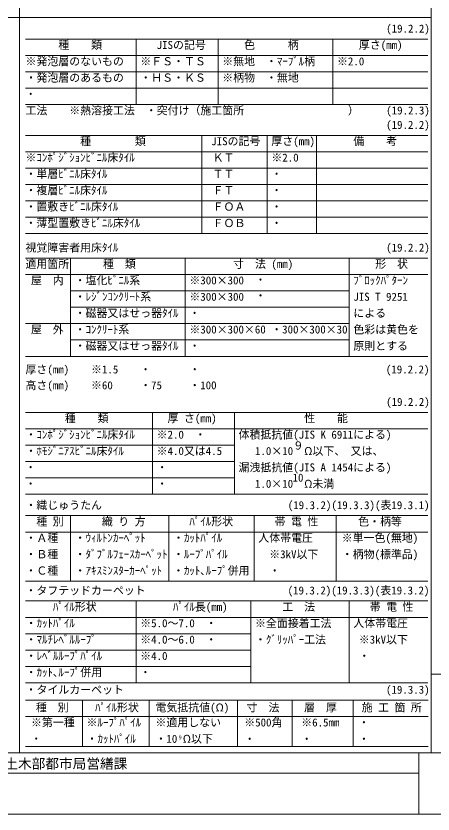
# Model space of a CAD drawing. Units: millimetres on the paper. Extents: x -398 to 394, y -286 to 284.
# Drawn here: x -154.2 to -1.5, y -285.6 to 6.9 of the extents above; entities that cross this region are included whole.
import ezdxf
from ezdxf.enums import TextEntityAlignment as Align

# ---------------------------------------------------------------- set-up
doc = ezdxf.new("R2010")
doc.units = ezdxf.units.MM
doc.layers.add('0-1', color=4, linetype='Continuous', lineweight=9)
doc.layers.add('0-F_ﾀｲﾄﾙ', color=5, linetype='Continuous', lineweight=9)
doc.layers.add('0-2_文字', color=7, linetype='Continuous')
doc.styles.add('ＭＳ ゴシック', font='')
doc.styles.get('ＭＳ ゴシック').set_extended_font_data('MS Gothic')

msp = doc.modelspace()

# ---------------------------------------------------------------- linework, layer by layer
at = {"layer": '0-1'}
for p, q in [((-152.863, 284.234), (-152.863, -263.15)), ((-2.186, 284.35), (-2.186, -263.15)), ((-200.186, 6.277), (-2.186, 6.277)), ((-150.686, -1.576), (-3.382, -1.576)), ((-110.186, -25.576), (-110.186, -1.576)), ((-80.186, -25.576), (-80.186, -1.576)), ((-38.186, -25.576), (-38.186, -1.576)), ((-150.686, -7.576), (-3.382, -7.576)), ((-150.686, -13.576), (-3.382, -13.576)), ((-150.686, -19.576), (-3.382, -19.576)), ((-150.686, -25.576), (-3.382, -25.576)), ((-150.707, -36.845), (-3.403, -36.845)), ((-86.207, -72.845), (-86.207, -36.845)), ((-62.207, -72.845), (-62.207, -36.845)), ((-44.207, -72.845), (-44.207, -36.845)), ((-150.707, -42.845), (-3.403, -42.845)), ((-150.707, -48.845), (-3.403, -48.845)), ((-150.707, -54.845), (-3.403, -54.845)), ((-150.707, -60.845), (-3.403, -60.845)), ((-150.707, -66.845), (-3.403, -66.845)), ((-150.707, -72.845), (-3.403, -72.845)), ((-150.707, -81.845), (-3.403, -81.845)), ((-134.207, -117.845), (-134.207, -81.845)), ((-92.207, -117.845), (-92.207, -81.845)), ((-32.207, -117.845), (-32.207, -81.845)), ((-150.707, -87.845), (-3.403, -87.845)), ((-134.207, -93.845), (-32.207, -93.845)), ((-134.207, -99.845), (-32.207, -99.845)), ((-150.707, -105.845), (-32.207, -105.845)), ((-134.207, -111.845), (-32.207, -111.845)), ((-150.707, -117.845), (-3.403, -117.845)), ((-150.707, -138.378), (-3.403, -138.378)), ((-104.207, -168.378), (-104.207, -138.378)), ((-74.207, -168.378), (-74.207, -138.378)), ((-150.707, -144.378), (-3.403, -144.378)), ((-150.707, -150.378), (-74.207, -150.378)), ((-150.707, -156.378), (-74.207, -156.378)), ((-150.707, -162.378), (-74.207, -162.378)), ((-150.707, -168.378), (-3.403, -168.378)), ((-150.707, -176.22), (-3.403, -176.22)), ((-134.207, -200.22), (-134.207, -176.22)), ((-98.207, -200.22), (-98.207, -176.22)), ((-66.992, -200.22), (-66.992, -176.22)), ((-36.992, -200.22), (-36.992, -176.22)), ((-150.707, -182.22), (-3.403, -182.22)), ((-150.707, -200.22), (-3.403, -200.22)), ((-150.707, -207.482), (-3.403, -207.482)), ((-110.207, -237.482), (-110.207, -207.482)), ((-68.207, -237.482), (-68.207, -207.482)), ((-32.207, -237.482), (-32.207, -207.482)), ((-150.707, -213.482), (-3.403, -213.482)), ((-150.707, -219.482), (-68.207, -219.482)), ((-150.707, -225.482), (-68.207, -225.482)), ((-150.707, -231.482), (-68.207, -231.482)), ((195.814, -234.339), (-2.186, -234.339)), ((-150.707, -237.482), (-3.403, -237.482)), ((-150.669, -243.847), (-3.365, -243.847)), ((-129.849, -260.847), (-129.849, -243.847)), ((-105.374, -260.847), (-105.374, -243.847)), ((-73.125, -260.847), (-73.125, -243.847)), ((-53.072, -260.847), (-53.072, -243.847)), ((-30.722, -260.847), (-30.722, -243.847)), ((-150.669, -249.847), (-3.365, -249.847)), ((-150.669, -260.847), (-3.365, -260.847))]:
    msp.add_line(p, q, dxfattribs=at)
at = {"layer": '0-F_ﾀｲﾄﾙ', "color": 7}
for p, q in [((-398.185, -263.15), (393.814, -263.15)), ((-398.185, -263.15), (393.814, -263.15)), ((-398.185, -263.15), (393.814, -263.15)), ((-6.686, -285.565), (-6.686, -263.15)), ((-183.435, -270.55), (-6.686, -270.55)), ((393.814, -285.565), (-398.185, -285.565))]:
    msp.add_line(p, q, dxfattribs=at)

# ---------------------------------------------------------------- texts
at = {"layer": '0-2_文字', "style": 'ＭＳ ゴシック'}
for s, p in [('\u3000\u3000\u3000\u3000\u3000\u3000\u3000\u3000\u3000\u3000\u3000\u3000\u3000\u3000\u3000\u3000\u3000\u3000 \u3000\u3000\u3000\u3000\u3000\u3000\u3000\u3000\u3000\u3000\u3000\u3000 \u3000\u3000(19.2.2)', (-150.686, -0.076)), ('\u3000\u3000\u3000種\u3000\u3000類', (-150.686, -6.076)), ('\u3000 JISの記号', (-108.686, -6.076)), ('\u3000\u3000色\u3000\u3000\u3000柄', (-78.686, -6.076)), ('\u3000\u3000厚さ(mm)', (-36.686, -6.076)), ('※発泡層のないもの', (-150.686, -12.076)), ('※ＦＳ・ＴＳ ', (-108.686, -12.076)), ('※無地\u3000・ﾏｰﾌﾞﾙ柄', (-78.686, -12.076)), ('※2.0', (-36.686, -12.076)), ('・発泡層のあるもの', (-150.686, -18.076)), ('・ＨＳ・ＫＳ ', (-108.686, -18.076)), ('※柄物\u3000・無地', (-78.686, -18.076)), ('工法\u3000\u3000※熱溶接工法\u3000・突付け（施工箇所\u3000\u3000\u3000\u3000\u3000\u3000\u3000\u3000 \u3000）\u3000 \u3000(19.2.3)', (-150.686, -30.076)), ('\u3000\u3000\u3000\u3000\u3000\u3000\u3000\u3000\u3000\u3000\u3000\u3000\u3000\u3000\u3000\u3000\u3000\u3000 \u3000\u3000\u3000\u3000\u3000\u3000\u3000\u3000\u3000\u3000\u3000\u3000 \u3000\u3000(19.2.2)', (-150.707, -35.345)), ('\u3000\u3000\u3000\u3000\u3000種\u3000\u3000\u3000\u3000類', (-150.707, -41.345)), (' JISの記号', (-84.707, -41.345)), ('厚さ(mm)', (-60.707, -41.345)), ('\u3000\u3000\u3000備\u3000\u3000考', (-42.707, -41.345)), ('※ｺﾝﾎﾟｼﾞｼｮﾝﾋﾞﾆﾙ床ﾀｲﾙ', (-150.707, -47.345)), ('ＫＴ', (-82.22, -47.345)), ('※2.0', (-60.707, -47.345)), ('・単層ﾋﾞﾆﾙ床ﾀｲﾙ', (-150.707, -53.345)), ('ＴＴ', (-82.22, -53.345)), ('・複層ﾋﾞﾆﾙ床ﾀｲﾙ', (-150.707, -59.345)), ('ＦＴ', (-82.22, -59.345)), ('・置敷きﾋﾞﾆﾙ床ﾀｲﾙ', (-150.707, -65.345)), ('ＦＯＡ', (-82.22, -65.345)), ('・薄型置敷きﾋﾞﾆﾙ床ﾀｲﾙ', (-150.707, -71.345)), ('ＦＯＢ', (-82.22, -71.345)), ('視覚障害者用床ﾀｲﾙ\u3000\u3000\u3000\u3000\u3000\u3000\u3000\u3000\u3000\u3000\u3000\u3000\u3000\u3000\u3000\u3000\u3000\u3000\u3000\u3000\u3000\u3000\u3000\u3000 (19.2.2)', (-150.707, -80.345)), ('適用箇所', (-150.707, -86.345)), ('種\u3000類', (-122.336, -86.345)), ('\u3000\u3000\u3000\u3000寸\u3000法 (㎜)', (-90.707, -86.345)), ('\u3000\u3000形\u3000状', (-30.707, -86.345)), (' 屋\u3000内', (-150.707, -92.345)), ('・塩化ﾋﾞﾆﾙ系', (-132.707, -92.345)), ('※300×300', (-90.707, -92.345)), ('ﾌﾞﾛｯｸﾊﾟﾀｰﾝ', (-30.707, -92.345)), ('・ﾚｼﾞﾝｺﾝｸﾘｰﾄ系', (-132.707, -98.345)), ('※300×300', (-90.707, -98.345)), ('JIS T 9251', (-30.707, -98.345)), ('・磁器又はせっ器ﾀｲﾙ', (-132.707, -104.345)), ('による', (-30.707, -104.345)), (' 屋\u3000外', (-150.707, -110.345)), ('・ｺﾝｸﾘｰﾄ系', (-132.707, -110.345)), ('※300×300×60 ・300×300×30', (-90.707, -110.345)), ('色彩は黄色を', (-30.707, -110.345)), ('・磁器又はせっ器ﾀｲﾙ', (-132.707, -116.345)), ('原則とする', (-30.707, -116.345)), ('厚さ(mm)\u3000\u3000※1.5\u3000\u3000・   \u3000\u3000・       \u3000\u3000\u3000\u3000 \u3000\u3000\u3000\u3000\u3000 \u3000     (19.2.2)', (-150.707, -124.98)), ('高さ(mm)\u3000\u3000※60\u3000\u3000 ・75\u3000\u3000 ・100', (-150.707, -130.794)), ('\u3000\u3000\u3000\u3000\u3000\u3000\u3000\u3000\u3000\u3000\u3000\u3000\u3000\u3000\u3000\u3000\u3000\u3000\u3000\u3000\u3000\u3000\u3000\u3000\u3000\u3000 \u3000\u3000\u3000\u3000\u3000 \u3000(19.2.2)', (-150.707, -136.878)), ('種\u3000\u3000類', (-136.304, -142.878)), ('\u3000厚 さ(mm)', (-102.707, -142.878)), ('\u3000\u3000\u3000\u3000\u3000\u3000性\u3000\u3000能', (-72.707, -142.878)), ('・ｺﾝﾎﾟｼﾞｼｮﾝﾋﾞﾆﾙ床ﾀｲﾙ', (-150.707, -148.878)), ('※2.0\u3000・\u3000', (-102.707, -148.878)), ('体積抵抗値(JIS K 6911による)', (-72.707, -148.878)), ('・ﾎﾓｼﾞﾆｱｽﾋﾞﾆﾙ床ﾀｲﾙ', (-150.707, -154.878)), ('※4.0又は4.5', (-102.707, -154.878)), ('1.0×10', (-66.707, -154.878)), ('Ω以下、 又は、', (-48.707, -154.878)), ('漏洩抵抗値(JIS A 1454による)', (-72.707, -160.878)), ('・\u3000', (-102.707, -160.878)), ('10', (-52.963, -164.628)), ('1.0×10', (-66.707, -166.878)), ('Ω未満', (-48.707, -166.878)), ('・\u3000', (-102.707, -166.878)), ('・織じゅうたん \u3000 \u3000\u3000\u3000\u3000\u3000\u3000\u3000\u3000\u3000\u3000\u3000\u3000\u3000\u3000\u3000(19.3.2)(19.3.3)(表19.3.1)', (-150.707, -174.72)), ('  種 別', (-150.707, -180.72)), ('     織 り 方', (-132.707, -180.72)), ('   ﾊﾟｲﾙ形状', (-96.707, -180.72)), ('   帯 電 性', (-65.492, -180.72)), ('\u3000 色・柄等', (-34.942, -180.72)), ('・Ａ種', (-150.707, -186.72)), ('・ｳｨﾙﾄﾝｶｰﾍﾟｯﾄ', (-132.707, -186.72)), ('・ｶｯﾄﾊﾟｲﾙ', (-96.707, -186.72)), ('人体帯電圧', (-65.492, -186.72)), ('※単一色(無地)', (-34.942, -186.72)), ('・Ｂ種', (-150.707, -192.72)), ('・ﾀﾞﾌﾞﾙﾌｪｰｽｶｰﾍﾟｯﾄ', (-132.707, -192.72)), ('・ﾙｰﾌﾟﾊﾟｲﾙ', (-96.707, -192.72)), ('\u3000※3kV以下\u3000', (-65.492, -192.72)), ('・柄物(標準品)', (-34.942, -192.72)), ('・Ｃ種', (-150.707, -198.72)), ('・ｱｷｽﾐﾝｽﾀｰｶｰﾍﾟｯﾄ', (-132.707, -198.72)), ('・ｶｯﾄ､ﾙｰﾌﾟ併用', (-96.707, -198.72)), ('\u3000・\u3000', (-65.492, -198.72)), ('・タフテッドカーペット\u3000\u3000\u3000\u3000\u3000\u3000            \u3000(19.3.2)(19.3.3)(表19.3.2)', (-150.707, -205.982)), ('\u3000\u3000 ﾊﾟｲﾙ形状', (-150.64, -211.982)), ('\u3000\u3000\u3000ﾊﾟｲﾙ長(mm)', (-108.707, -211.982)), ('\u3000\u3000 工\u3000法', (-66.707, -211.982)), ('   帯 電 性', (-30.707, -211.982)), ('・ｶｯﾄﾊﾟｲﾙ', (-150.64, -217.982)), ('※5.0～7.0\u3000・\u3000', (-108.707, -217.982)), ('※全面接着工法', (-66.707, -217.982)), ('人体帯電圧', (-30.707, -217.982)), ('・ﾏﾙﾁﾚﾍﾞﾙﾙｰﾌﾟ', (-150.64, -223.982)), ('※4.0～6.0\u3000・\u3000', (-108.707, -223.982)), ('・ｸﾞﾘｯﾊﾟｰ工法', (-66.707, -223.982)), (' ※3kV以下', (-30.707, -223.982)), ('・ﾚﾍﾞﾙﾙｰﾌﾟﾊﾟｲﾙ', (-150.64, -229.982)), ('※4.0', (-108.707, -229.982)), (' ・', (-30.707, -229.982)), ('・ｶｯﾄ､ﾙｰﾌﾟ併用', (-150.64, -235.982)), ('・タイルカーペット\u3000\u3000\u3000\u3000\u3000\u3000\u3000\u3000\u3000\u3000\u3000\u3000\u3000                    \u3000(19.3.3)', (-150.669, -242.347)), ('種\u3000別', (-146.879, -248.866)), ('ﾊﾟｲﾙ形状', (-125.226, -248.866)), ('電気抵抗値(Ω)', (-103.131, -248.866)), ('寸\u3000法', (-69.774, -248.866)), ('層\u3000厚', (-48.728, -248.866)), ('施 工 箇 所', (-27.654, -248.866)), ('※第一種 ', (-148.671, -254.347)), ('※ﾙｰﾌﾟﾊﾟｲﾙ', (-128.349, -254.347)), ('※適用しない', (-103.131, -254.347)), ('※500角', (-70.635, -254.347)), ('※6.5mm', (-49.776, -254.347)), ('・\u3000', (-28.833, -254.347)), ('・ｶｯﾄﾊﾟｲﾙ', (-128.349, -260.347)), ('・10 Ω以下', (-103.131, -260.347)), ('・\u3000', (-70.635, -260.413)), ('・\u3000', (-49.776, -260.413)), ('・\u3000', (-28.833, -260.413))]:
    msp.add_text(s, height=2.933, dxfattribs=at).set_placement(p, align=Align.BOTTOM_LEFT)
at = {"layer": '0-2_文字', "style": 'ＭＳ ゴシック', "width": 0.95}
for s, p in [('・', (-150.686, -24.076)), ('・', (-60.707, -53.345)), ('・', (-60.707, -59.345)), ('・', (-60.707, -65.345)), ('・', (-60.707, -71.345)), ('・', (-66.591, -92.137)), ('・', (-66.591, -97.92)), ('・', (-90.707, -104.345)), ('・', (-90.707, -116.345)), ('９', (-52.738, -152.887)), ('・', (-150.707, -160.878)), ('・', (-150.707, -166.878)), ('・', (-108.707, -235.982)), ('・', (-148.671, -260.347))]:
    msp.add_text(s, height=2.933, dxfattribs=at).set_placement(p, align=Align.BOTTOM_LEFT)
at = {"layer": '0-2_文字', "color": 4, "style": 'ＭＳ ゴシック'}
msp.add_text('9', height=1.466, dxfattribs=at).set_placement((-94.631, -258.642), align=Align.BOTTOM_LEFT)
at = {"layer": '0-F_ﾀｲﾄﾙ', "color": 7, "style": 'ＭＳ ゴシック'}
msp.add_text('新潟県土木部都市局営繕課', height=3.666, dxfattribs=at).set_placement((-173.435, -270.05), align=Align.BOTTOM_LEFT)

doc.saveas('drawing.dxf')
